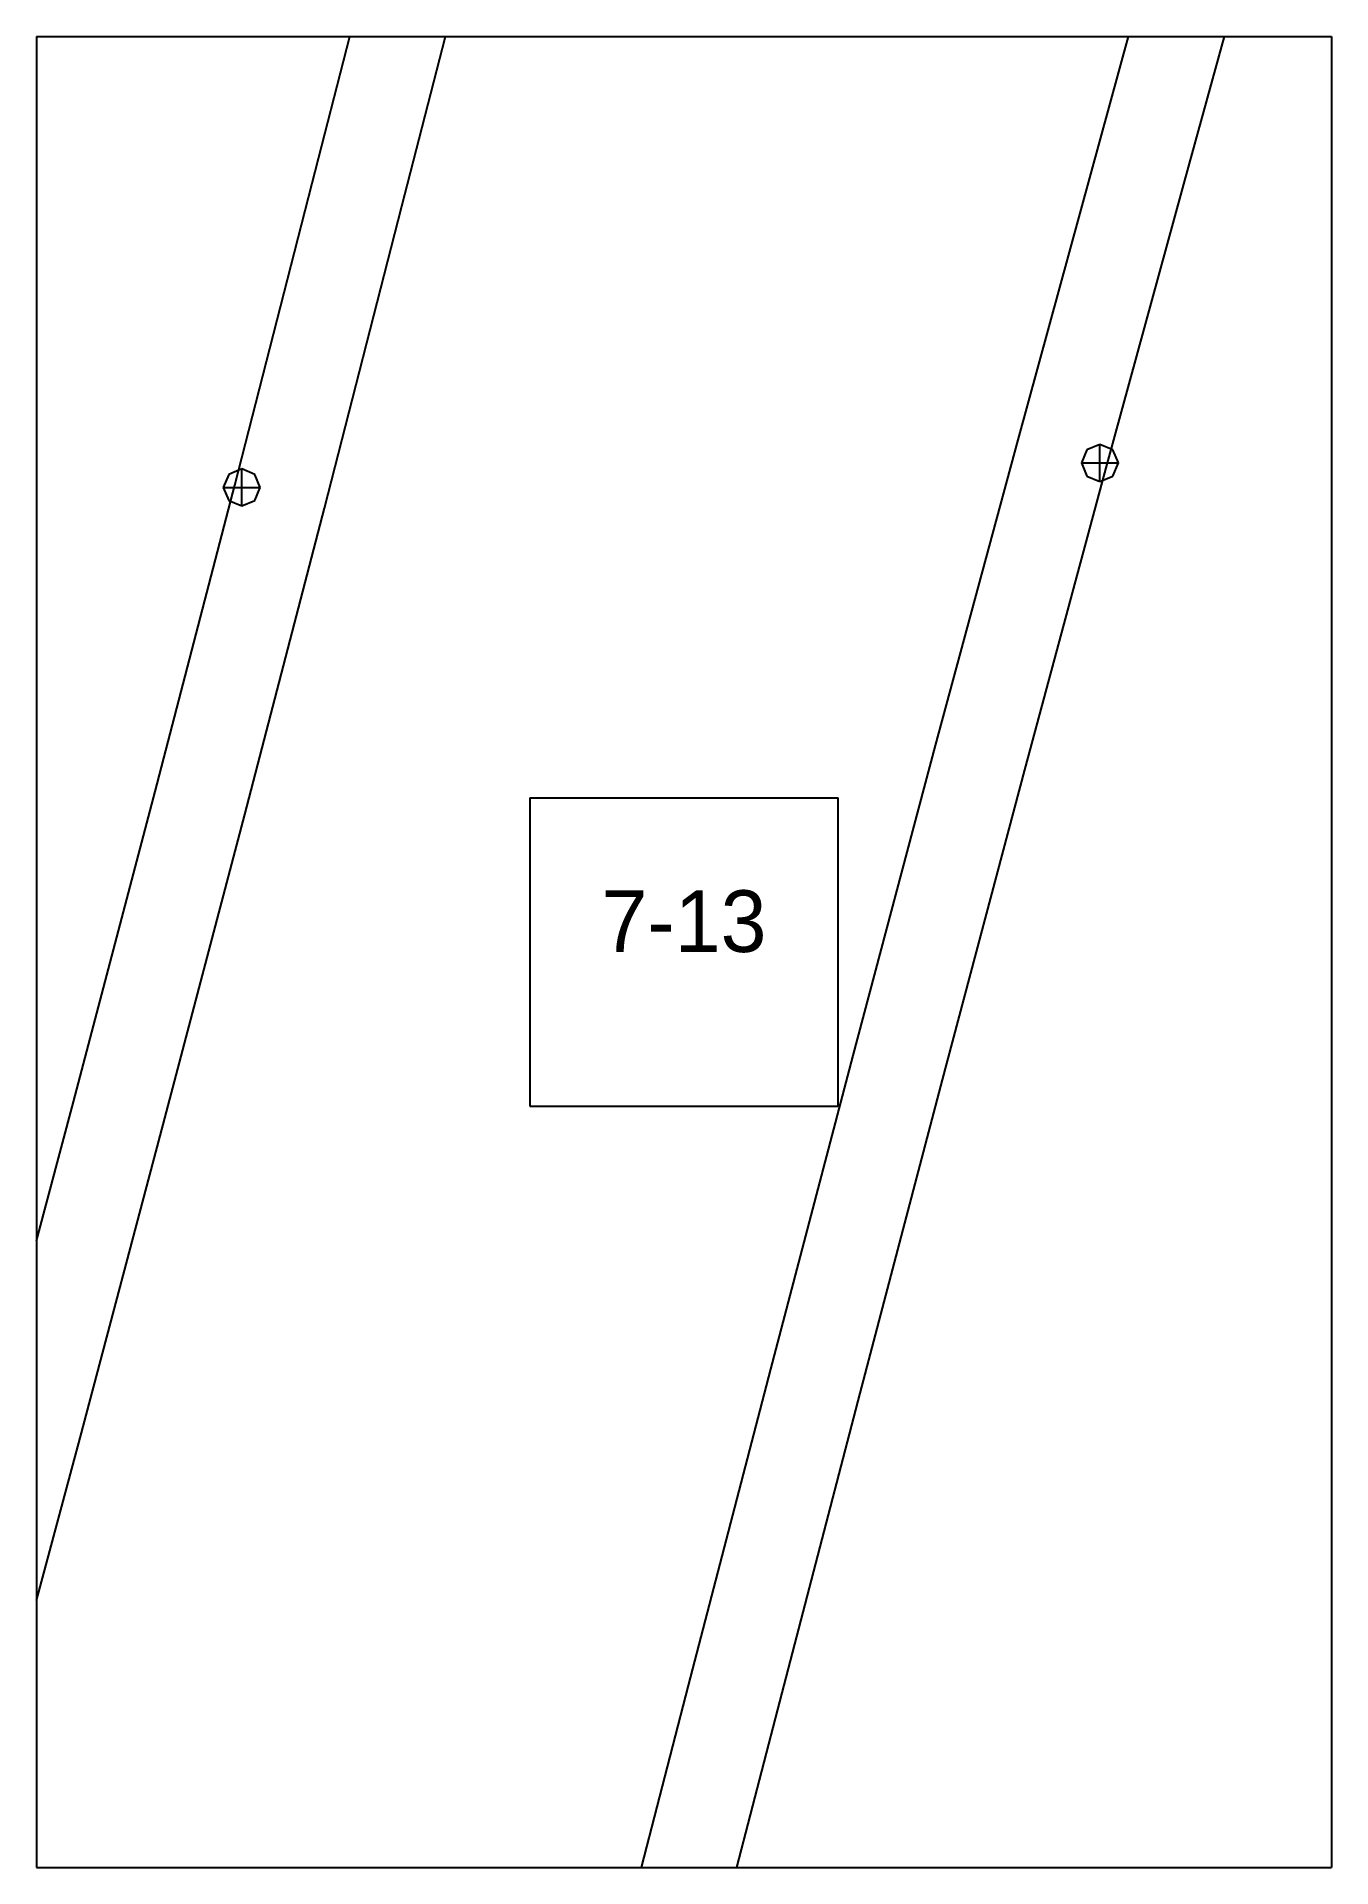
# Paper-space layout 'Plan 7-13' of a CAD drawing. Header units: metres, sheet in millimetres. Extents: x 0 to 210, y 0 to 297.
# The model-space entities are those that its viewports show. They can reach past a viewport. Long polylines and large blocks are cut down to what shows.
import ezdxf
from ezdxf.enums import TextEntityAlignment as Align

# ---------------------------------------------------------------- set-up
doc = ezdxf.new("R2010")
doc.units = ezdxf.units.M
for name, color, linetype in [('default', 7, 'Continuous'), ('TEXTLAYER', 7, 'Continuous'), ('VIEWPORTS', 7, 'Continuous')]:
    doc.layers.add(name, color=color, linetype=linetype)

msp = doc.modelspace()

# ---------------------------------------------------------------- linework, layer by layer
at = {"color": 9}
for p, q in [((2520, -1485), (2520, -1782)), ((2520, -1485), (2520, -1782)), ((2730, -1485), (2730, -1782)), ((2730, -1485), (2730, -1782)), ((2310, -1782), (2520, -1782)), ((2310, -1782), (2520, -1782)), ((2520, -1782), (2730, -1782)), ((2520, -1782), (2520, -2079)), ((2520, -1782), (2730, -1782)), ((2520, -1782), (2520, -2079)), ((2730, -1782), (2940, -1782)), ((2730, -1782), (2730, -2079)), ((2730, -1782), (2940, -1782)), ((2730, -1782), (2730, -2079)), ((2600, -1905.5), (2650, -1905.5)), ((2600, -1905.5), (2600, -1955.5)), ((2650, -1955.5), (2650, -1905.5)), ((2600, -1955.5), (2650, -1955.5)), ((2310, -2079), (2520, -2079)), ((2310, -2079), (2520, -2079)), ((2520, -2079), (2730, -2079)), ((2520, -2079), (2520, -2376)), ((2520, -2079), (2730, -2079)), ((2520, -2079), (2520, -2376)), ((2730, -2079), (2940, -2079)), ((2730, -2079), (2730, -2376)), ((2730, -2079), (2940, -2079)), ((2730, -2079), (2730, -2376))]:
    msp.add_line(p, q, dxfattribs=at)
at = {"layer": 'default', "color": 7, "linetype": 'Continuous'}
for p, q in [((2692.53, -1798.6), (2705.7, -1750.67)), ((2707, -1802.56), (2720.17, -1754.64)), ((2564.71, -1805.77), (2577.07, -1757.65)), ((2579.24, -1809.5), (2591.59, -1761.38)), ((2679.18, -1847.4), (2692.53, -1798.6)), ((2693.65, -1851.34), (2707, -1802.56)), ((2552.14, -1854.75), (2564.71, -1805.77)), ((2566.67, -1858.48), (2579.24, -1809.5)), ((2665.81, -1897.01), (2679.18, -1847.4)), ((2690.33, -1849.04), (2689.45, -1851.17)), ((2692.45, -1848.17), (2690.33, -1849.04)), ((2694.58, -1849.04), (2692.45, -1848.17)), ((2692.45, -1854.17), (2692.45, -1848.17)), ((2695.45, -1851.17), (2694.58, -1849.04)), ((2551.16, -1853.01), (2550.28, -1855.13)), ((2553.28, -1852.13), (2551.16, -1853.01)), ((2555.4, -1853.01), (2553.28, -1852.13)), ((2553.28, -1858.13), (2553.28, -1852.13)), ((2556.28, -1855.13), (2555.4, -1853.01)), ((2680.29, -1900.94), (2693.65, -1851.34)), ((2689.45, -1851.17), (2690.33, -1853.29)), ((2689.45, -1851.17), (2695.45, -1851.17)), ((2694.58, -1853.29), (2695.45, -1851.17)), ((2539.22, -1904.46), (2552.14, -1854.75)), ((2550.28, -1855.13), (2551.16, -1857.25)), ((2550.28, -1855.13), (2556.28, -1855.13)), ((2555.4, -1857.25), (2556.28, -1855.13)), ((2690.33, -1853.29), (2692.45, -1854.17)), ((2692.45, -1854.17), (2694.58, -1853.29)), ((2551.16, -1857.25), (2553.28, -1858.13)), ((2553.28, -1858.13), (2555.4, -1857.25)), ((2553.75, -1908.19), (2566.67, -1858.48)), ((2652.45, -1947.31), (2665.81, -1897.01)), ((2666.93, -1951.23), (2680.29, -1900.94)), ((2525.99, -1954.78), (2539.22, -1904.46)), ((2540.52, -1958.51), (2553.75, -1908.19)), ((2639.1, -1998.17), (2652.45, -1947.31)), ((2653.58, -2002.08), (2666.93, -1951.23)), ((2512.51, -2005.58), (2525.99, -1954.78)), ((2527.04, -2009.31), (2540.52, -1958.51)), ((2625.75, -2049.48), (2639.1, -1998.17)), ((2640.24, -2053.38), (2653.58, -2002.08)), ((2513.38, -2060.52), (2527.04, -2009.31)), ((2612.37, -2101.07), (2625.75, -2049.48)), ((2626.85, -2104.97), (2640.24, -2053.38))]:
    msp.add_line(p, q, dxfattribs=at)

# ---------------------------------------------------------------- texts
at = {"layer": 'TEXTLAYER', "color": 1}
msp.add_text('7-13', height=10, dxfattribs=at).set_placement((2625, -1930.5), align=Align.CENTER)

psp = doc.layouts.new('Plan 7-13')

# ---------------------------------------------------------------- viewports
at = {"layer": 'VIEWPORTS'}
psp.add_viewport(center=(105, 148.5), size=(210, 297), view_center_point=(2625, -1930.5), view_height=297, dxfattribs=at)

doc.saveas('drawing.dxf')
